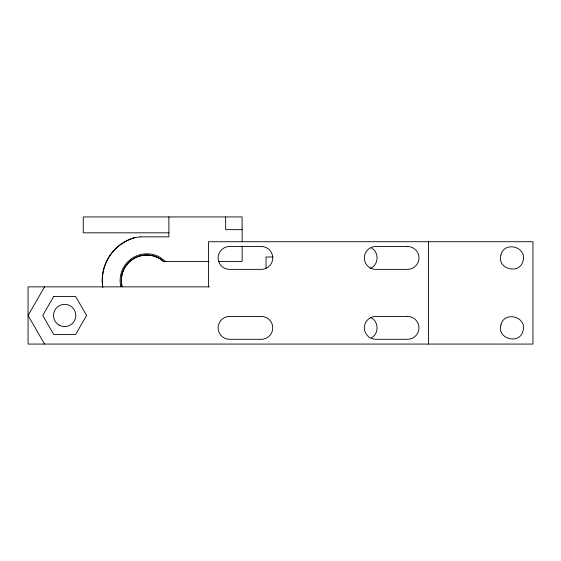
<?xml version="1.0" encoding="UTF-8"?>
<svg xmlns="http://www.w3.org/2000/svg" width="561" height="561" viewBox="0 0 561 561"><rect width="100%" height="100%" fill="white"/><g stroke="black" fill="none" stroke-linecap="round" stroke-linejoin="round"><path stroke-width="0.84" d="M44.564 286.86L28.05 315.464L44.564 344.068M371.48 337.771C379.502 333.564 378.71 320.352 370.099 317.379M370.099 268.41C378.71 265.444 379.502 252.233 371.48 248.025M140.516 236.84L135.194 237.527A44.501 44.501 0 0 0 102.712 287.148M242.156 241.672L242.156 229.645L225.641 229.659L225.641 216.932M168.875 232.822L83.252 232.822L83.252 216.932L242.1 216.932L242.1 229.645M140.411 236.84L168.875 236.84L168.875 216.932M273.025 256.994L266.033 256.994L266.033 268.263M209.029 261.426L163.454 261.426L159.885 258.733A25.448 25.448 0 0 0 121.814 285.794M218.545 261.426L242.156 261.426L242.156 245.963M209.365 286.86L28.05 286.86L28.05 344.068L532.95 344.068L532.95 241.721L208.573 241.721L208.573 286.86M163.56 261.426L159.997 258.733A25.448 25.448 0 0 0 122.109 286.601M165.432 261.426L160.173 257.387A26.704 26.697 0 0 0 120.818 286.58M428.527 241.721L428.527 344.068M102.817 287.148A44.501 44.501 0 0 1 135.306 237.527M500.917 254.967C496.576 269.028 519.759 275.234 523.027 260.893C527.368 246.84 504.185 240.627 500.917 254.967M500.917 324.896C496.576 338.956 519.759 345.162 523.027 330.822C527.368 316.769 504.185 310.556 500.917 324.896M53.695 296.467L42.734 315.464L53.695 334.461L75.63 334.461L86.597 315.464L75.63 296.467L53.695 296.467M261.335 246.489L229.547 246.489A11.444 11.444 0 0 0 218.103 257.934A11.444 11.444 0 0 0 229.547 269.378L261.335 269.378A11.444 11.444 0 0 0 272.779 257.934A11.444 11.444 0 0 0 261.335 246.489M407.552 246.489L375.765 246.489A11.444 11.444 0 0 0 364.32 257.934A11.444 11.444 0 0 0 375.765 269.378L407.552 269.378A11.444 11.444 0 0 0 418.99 257.934A11.444 11.444 0 0 0 407.552 246.489M261.335 316.418L229.547 316.418A11.444 11.444 0 0 0 218.103 327.862A11.444 11.444 0 0 0 229.547 339.307L261.335 339.307A11.444 11.444 0 0 0 272.779 327.862A11.444 11.444 0 0 0 261.335 316.418M407.552 316.418L375.765 316.418A11.444 11.444 0 0 0 364.32 327.862A11.444 11.444 0 0 0 375.765 339.307L407.552 339.307A11.444 11.444 0 0 0 418.99 327.862A11.444 11.444 0 0 0 407.552 316.418M59.101 325.1A11.122 11.122 0 0 0 75.791 315.464A11.122 11.122 0 0 0 59.101 305.829A11.122 11.122 0 0 0 59.101 325.1"/></g></svg>
